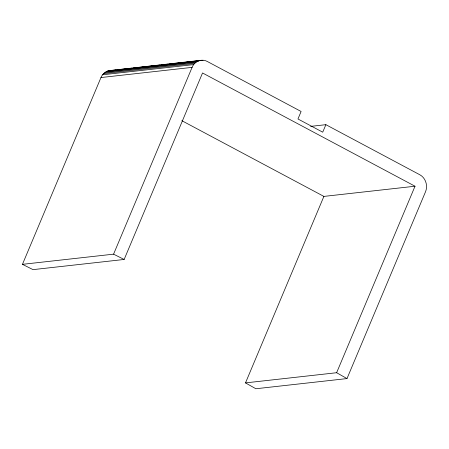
<?xml version="1.0" encoding="UTF-8"?>
<svg xmlns="http://www.w3.org/2000/svg" width="449" height="449" viewBox="0 0 449 449"><rect width="100%" height="100%" fill="white"/><g stroke="black" fill="none" stroke-linecap="round" stroke-linejoin="round"><path stroke-width="0.67" d="M415.022 186.228L323.892 196.404L245.496 382.896L336.627 372.721L415.022 186.228L202.538 72.974L124.143 259.466L33.018 269.636L22.45 264.338L100.969 77.542C102.726 73.243 107.143 70.055 111.863 70.42M22.45 264.338L113.575 254.162L192.099 67.372C194.299 61.462 201.764 58.297 207.359 61.507L301.111 111.481L297.962 118.979L322.724 132.18L325.879 124.682L419.837 174.768C425.747 177.939 428.088 185.751 425.506 191.818L346.998 378.58L255.868 388.75L245.496 382.896M108.871 70.65L201.489 60.256M113.255 70.263L116.038 69.954M117.43 69.797L120.214 69.488M121.606 69.331L127.864 68.635M129.256 68.478L132.04 68.169M133.432 68.012L136.21 67.704M137.602 67.546L152.211 65.913M153.603 65.762L156.387 65.447M157.779 65.296L159.861 65.06M161.253 64.909L164.037 64.594M165.428 64.443L168.212 64.128M169.604 63.977L172.382 63.663M173.774 63.511L180.038 62.809M181.43 62.652L184.208 62.344M185.6 62.187L188.384 61.878M189.775 61.721L192.559 61.412M193.951 61.255L200.209 60.559M201.601 60.402L202.993 60.25M107.429 71.088L198.559 60.918M106.059 71.733L197.184 61.564M104.774 72.57L195.904 62.4M103.607 73.591L194.731 63.421M102.574 74.775L193.699 64.6M100.969 77.542L192.099 67.372M310.635 126.382L325.879 124.682M113.575 254.162L124.143 259.466M181.828 120.68L323.892 196.404M336.627 372.721L346.998 378.58"/></g></svg>
